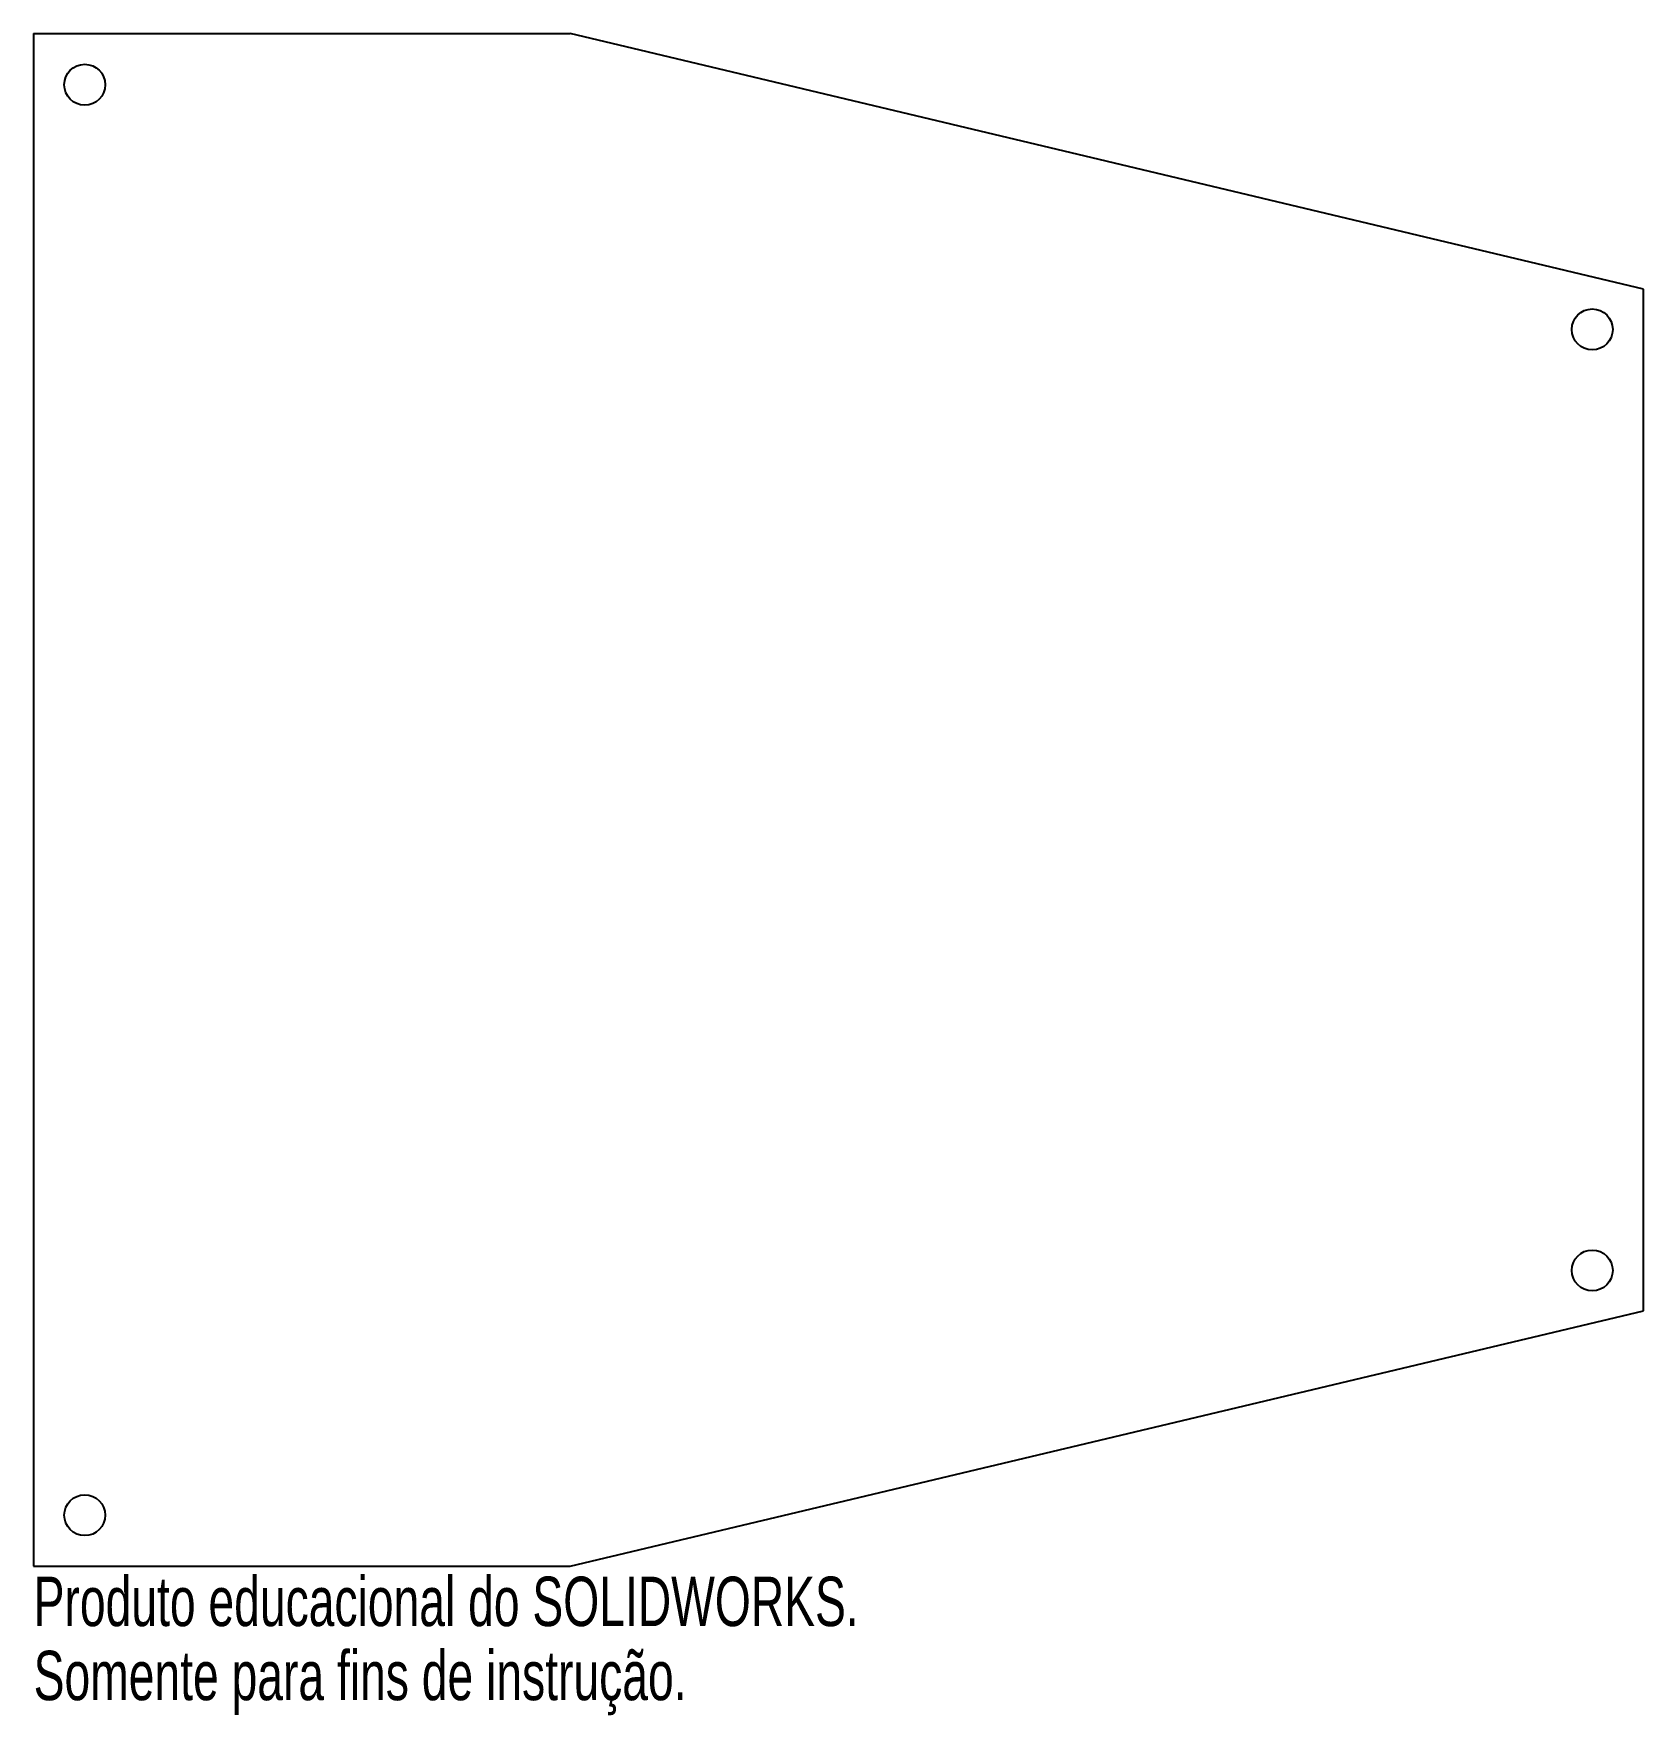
# Model space of a CAD drawing. Header units: millimetres. Extents: x 52 to 210, y -90 to 75.
import ezdxf

# ---------------------------------------------------------------- set-up
doc = ezdxf.new("R2010")
doc.units = ezdxf.units.MM
doc.styles.add('SLDTEXTSTYLE0', font='TXT', dxfattribs={"width": 0.7})

msp = doc.modelspace()

# ---------------------------------------------------------------- linework, layer by layer
at = {"color": 7, "linetype": 'Continuous', "lineweight": 25}
for p, q in [((52.5, 75), (105, 75)), ((52.5, 75), (52.5, -75)), ((210, 50), (105, 75)), ((210, -50), (210, 50)), ((105, -75), (210, -50)), ((52.5, -75), (105, -75))]:
    msp.add_line(p, q, dxfattribs=at)
for centre in [(57.5, 70), (205, 46.05), (205, -46.05), (57.5, -70)]:
    msp.add_circle(centre, 2, dxfattribs=at)

# ---------------------------------------------------------------- texts
at = {"color": 7, "linetype": 'Continuous', "char_height": 4.8336, "attachment_point": 1, "style": 'SLDTEXTSTYLE0'}
for s, insert in [('Produto educacional do SOLIDWORKS.', (52.5, -76.02)), ('Somente para fins de instrução.', (52.5, -83.27))]:
    msp.add_mtext(s, dxfattribs=dict(at, insert=insert))

doc.saveas('drawing.dxf')
